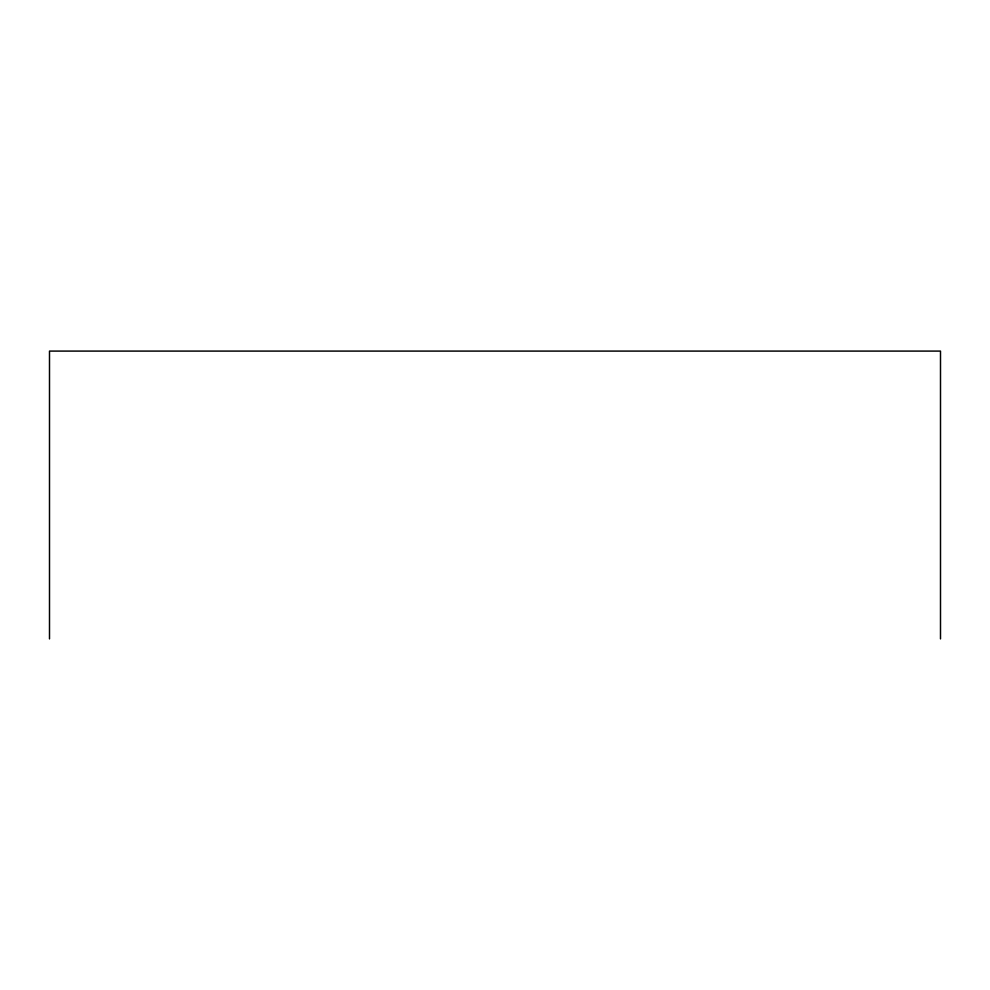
<?xml version="1.0" encoding="UTF-8"?>
<svg xmlns="http://www.w3.org/2000/svg" width="990" height="990" viewBox="0 0 990 990"><rect width="100%" height="100%" fill="white"/><g stroke="black" fill="none" stroke-linecap="round" stroke-linejoin="round"><path stroke-width="1.49" d="M940.5 638.909L940.5 351.091L49.5 351.091L49.5 638.909"/></g></svg>
